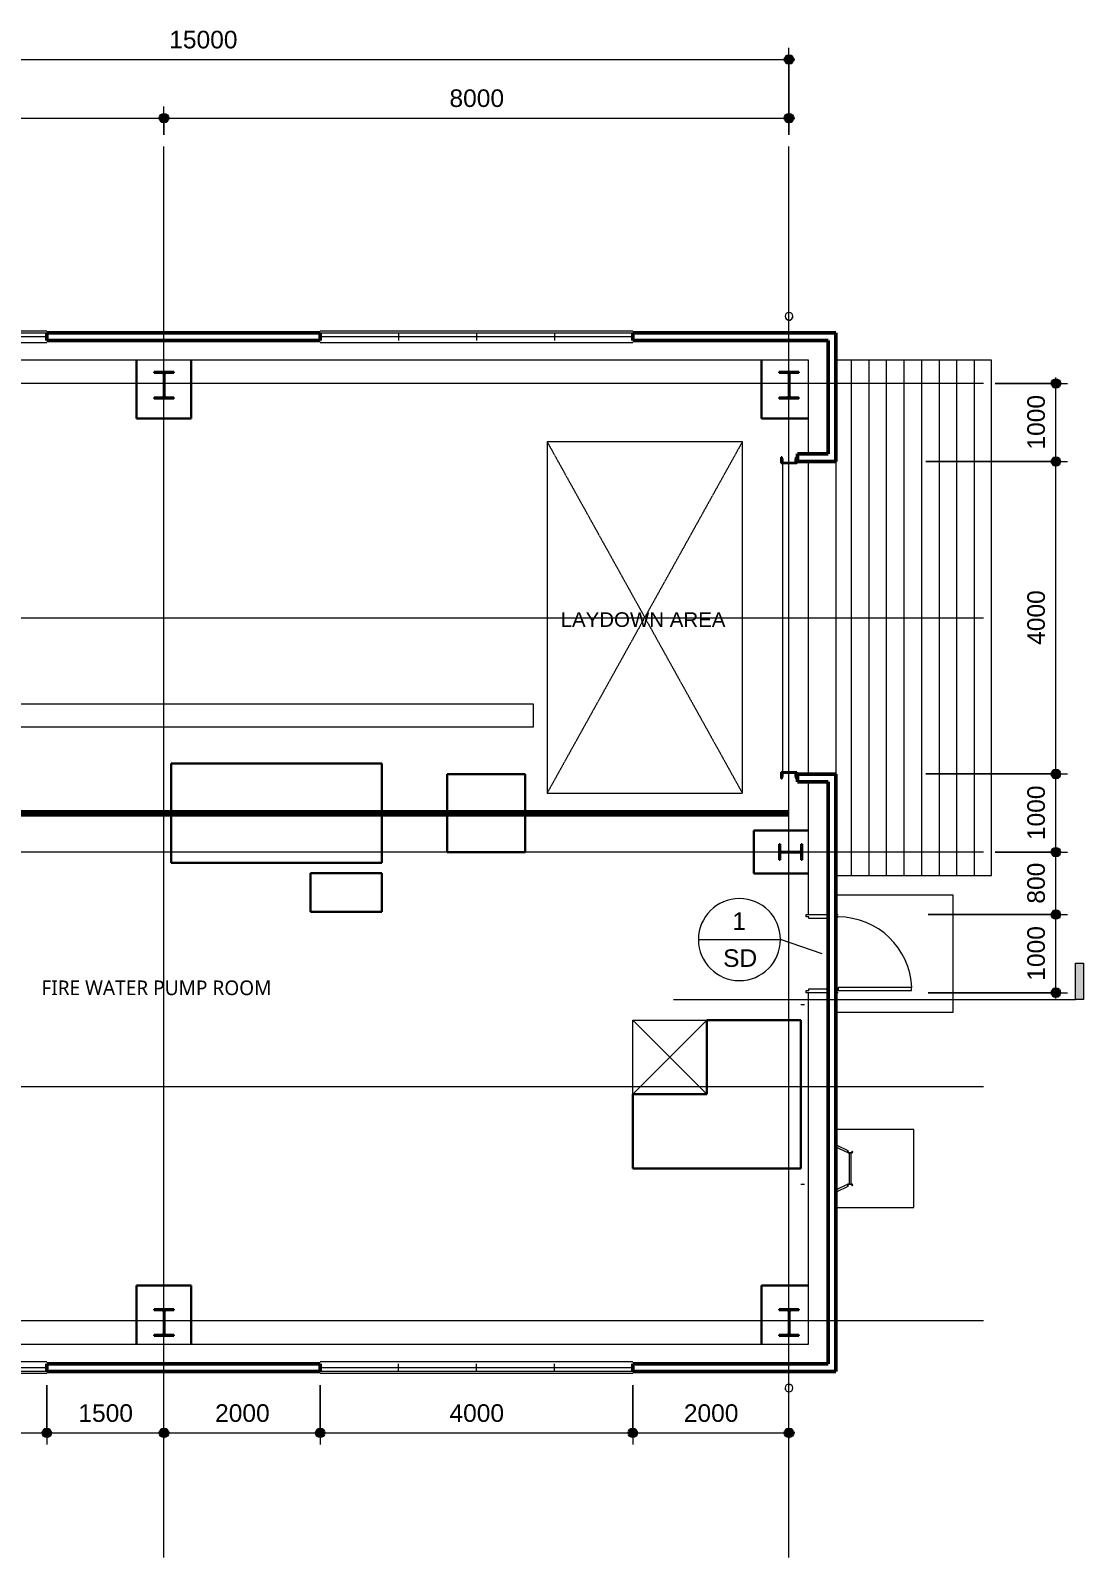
# Model space of a CAD drawing. Header units: millimetres. Extents: x -6942 to 144915, y 7565 to 39177.
# Drawn here: x 3892 to 17369, y 7565 to 27113 of the extents above; entities that cross this region are included whole.
import ezdxf

# ---------------------------------------------------------------- set-up
doc = ezdxf.new("R2010")
doc.units = ezdxf.units.MM
doc.linetypes.add('Hidden', pattern=[7.14375, 4.7625, -2.38125])
for name, color, linetype, lineweight in [('AA-DWXK', 4, 'Continuous', 18), ('AA-DWXM-DOOR', 4, 'Continuous', 5), ('AA-DWXM-WIND', 4, 'Continuous', 5), ('AA-FLXX', 7, 'Continuous', 30), ('AA-WAXS-FINL', 4, 'Continuous', 50), ('AA-WAXX', 2, 'Continuous', 5), ('AS-CLXX', 2, 'Continuous', 30), ('AS-FDXX', 2, 'Continuous', 30), ('AZ-DIMS', 7, 'Continuous', 5), ('AZ-DIMS-75', 7, 'Continuous', 5), ('AZ-GRID', 1, 'Continuous', 5), ('AZ-HIDL', 9, 'Hidden', 5), ('AZ-LINE', 9, 'Continuous', 5), ('AZ-LINE1', 9, 'Continuous', 100), ('AZ-Note', 3, 'Continuous', 5), ('AZ-SYMB', 7, 'Continuous', 18), ('AZ-TEX2', 3, 'Continuous', 18), ('ETC', 6, 'Continuous', 13), ('INSUL', 9, 'Continuous', 5)]:
    doc.layers.add(name, color=color, linetype=linetype, lineweight=lineweight)
doc.styles.add('Arial', font='arial.ttf', dxfattribs={"height": 225})
doc.styles.add('Arial_1', font='arial.ttf', dxfattribs={"height": 187.5})
doc.styles.add('Microsoft Sans Serif', font='micross.ttf', dxfattribs={"height": 225})
doc.styles.add('나눔고딕', font='', dxfattribs={"height": 187.5})
doc.styles.get('나눔고딕').set_extended_font_data('NanumGothic')
doc.dimstyles.new('Diagonal_-_3_0mm_Arial', dxfattribs={"dimscale": 304.8, "dimtxt": 229.558365, "dimasz": 1.476378, "dimexe": 0.492126, "dimexo": 0.492126, "dimgap": 0.246063, "dimtad": 1, "dimdec": 0, "dimzin": 0, "dimdsep": 46, "dimtxsty": 'Arial', "dimblk1": 'DOTSMALL', "dimblk2": 'DOTSMALL', "dimsah": 1, "dimcen": 0.09, "dimdle": 0.246063, "dimazin": 0, "dimtfac": 1, "dimtdec": 4, "dimtix": 1, "dimtmove": 0, "dimatfit": 3, "dimfxl": 1, "dimtvp": 1, "dimtolj": 1, "dimtzin": 0, "dimlwd": 13, "dimlwe": 13, "dimarcsym": 2})

# ---------------------------------------------------------------- blocks, each defined once
blk = doc.blocks.new('DR110-Single Door - DR111-Steel Door-1000x2100mm-2135457-3_T_O_C _FL 0_')
at = {"layer": 'AA-DWXM-DOOR'}
for p, q in [((-500, 205), (-470, 205)), ((-500, -75), (-500, 205)), ((-470, 205), (-470, 170)), ((470, 205), (500, 205)), ((470, 170), (470, 205)), ((500, 205), (500, -75)), ((-470, 170), (-450, 170)), ((-450, 170), (-450, -75)), ((450, 170), (470, 170)), ((450, -75), (450, 170)), ((-500, -205), (-500, -175)), ((-470, -205), (-470, -175)), ((-470, -175), (-470, -205)), ((470, -175), (470, -205)), ((470, -205), (470, -175)), ((500, -175), (500, -205)), ((-435, -205), (-470, -205)), ((-470, -205), (-470, -1145)), ((-435, -1145), (-435, -205)), ((-470, -1145), (-435, -1145))]:
    blk.add_line(p, q, dxfattribs=at)
blk.add_arc((-470, -206), 940, 272.1338, 0.0505, dxfattribs=at)
blk = doc.blocks.new('Steel-H-Column - CL121_H-294_200x8x12-2177616-3_T_O_C _FL 0_')
at = {"layer": 'AS-CLXX'}
for p, q in [((100, 147), (-100, 147)), ((-100, 147), (-100, 135)), ((-100, 135), (-22, 135)), ((-4, 117), (-4, -117)), ((4, -117), (4, 117)), ((22, 135), (100, 135)), ((100, 135), (100, 147)), ((-22, -135), (-100, -135)), ((-100, -135), (-100, -147)), ((-100, -147), (100, -147)), ((100, -135), (22, -135)), ((100, -147), (100, -135))]:
    blk.add_line(p, q, dxfattribs=at)
for centre, start, end in [((-22, 117), 0, 90), ((22, 117), 90, 180), ((-22, -117), 270, 0), ((22, -117), 180, 270)]:
    blk.add_arc(centre, 18, start, end, dxfattribs=at)
blk = doc.blocks.new('Steel-H-Column - 2011287-3_T_O_C _FL 0_')
at = {"layer": 'AS-CLXX'}
for p, q in [((13726, 10743), (13476, 10743)), ((13476, 10743), (13476, 10729)), ((13476, 10729), (13576, 10729)), ((13596, 10709), (13596, 10437)), ((13605, 10437), (13605, 10709)), ((13625, 10729), (13726, 10729)), ((13726, 10729), (13726, 10743)), ((13576, 10417), (13476, 10417)), ((13476, 10417), (13476, 10403)), ((13476, 10403), (13726, 10403)), ((13726, 10417), (13625, 10417)), ((13726, 10403), (13726, 10417))]:
    blk.add_line(p, q, dxfattribs=at)
for centre, start, end in [((13576, 10709), 0, 90), ((13625, 10709), 90, 180), ((13576, 10437), 270, 0), ((13625, 10437), 180, 270)]:
    blk.add_arc(centre, 20, start, end, dxfattribs=at)
blk = doc.blocks.new('Steel-H-Column - CL121_H-340_250x9x14-2177615-3_T_O_C _FL 0_')
at = {"layer": 'AS-CLXX'}
for p, q in [((125, 170), (-125, 170)), ((-125, 170), (-125, 156)), ((-125, 156), (-24.5, 156)), ((-4.5, 136), (-4.5, -136)), ((4.5, -136), (4.5, 136)), ((24.5, 156), (125, 156)), ((125, 156), (125, 170)), ((-24.5, -156), (-125, -156)), ((-125, -156), (-125, -170)), ((-125, -170), (125, -170)), ((125, -156), (24.5, -156)), ((125, -170), (125, -156))]:
    blk.add_line(p, q, dxfattribs=at)
for centre, start, end in [((-24.5, 136), 0, 90), ((24.5, 136), 90, 180), ((-24.5, -136), 270, 0), ((24.5, -136), 180, 270)]:
    blk.add_arc(centre, 20, start, end, dxfattribs=at)
blk = doc.blocks.new('Downspout - Downspout_100-2134609-3_T_O_C _FL 0_')
at = {"layer": 'ETC'}
h = blk.add_hatch(dxfattribs=at)
h.set_pattern_fill('FP_1', color=256, style=0, pattern_type=2)
h.set_pattern_definition([(45, (-13600, -22804.54), (0, 750), [141.42, -919.24]), (45, (-13600, -22904.54), (0, 750), [282.84, -777.82]), (45, (-13600, -23054.54), (0, 750), [494.977, -565.683]), (45, (-13600, -23154.54), (0, 750), [636.397, -424.263]), (45, (-13600, -23304.54), (0, 750), [848.55, -212.11]), (45, (-13600, -23404.54), (0, 750), [989.925, -70.735]), (45, (-13500, -23454.54), (0, 750), [919.275, -141.385]), (45, (-13400, -23454.54), (0, 750), [777.825, -282.835]), (225, (-12850, -22904.54), (6e-14, -750), [212.13, -848.53]), (45, (-13250, -23454.54), (0, 750), [565.688, -494.973]), (45, (-13150, -23454.54), (0, 750), [424.268, -636.393]), (45, (-13000, -23454.54), (0, 750), [212.13, -848.53]), (45, (-12900, -23454.54), (0, 750), [70.71, -989.95])])
h.paths.add_polyline_path([(11, -49), (31, -39), (45, -22), (50, 0), (45, 22), (31, 39), (11, 49), (-11, 49), (-31, 39), (-45, 22), (-50, 0), (-45, -22), (-31, -39), (-11, -49)])
h.paths.add_polyline_path([(11, -48), (-11, -48), (-31, -38), (-44, -21), (-49, 0), (-44, 21), (-31, 38), (-11, 48), (11, 48), (31, 38), (44, 21), (49, 0), (44, -21), (31, -38)])
for radius, start, end in [(50, 360, 180), (49, 0, 180), (49, 180, 360), (50, 180, 360)]:
    blk.add_arc((0, 0), radius, start, end, dxfattribs=at)
blk = doc.blocks.new('Downspout - Downspout_100-2134610-3_T_O_C _FL 0_')
at = {"layer": 'ETC'}
h = blk.add_hatch(dxfattribs=at)
h.set_pattern_fill('FP_3', color=256, style=0, pattern_type=2)
h.set_pattern_definition([(45, (-13600, -9084.54), (0, 750), [141.42, -919.24]), (45, (-13600, -9184.54), (0, 750), [282.84, -777.82]), (45, (-13600, -9334.54), (0, 750), [494.977, -565.683]), (45, (-13600, -9434.54), (0, 750), [636.398, -424.263]), (45, (-13600, -9584.54), (0, 750), [848.55, -212.11]), (45, (-13600, -9684.54), (0, 750), [989.925, -70.735]), (45, (-13500, -9734.54), (0, 750), [919.275, -141.385]), (45, (-13400, -9734.54), (0, 750), [777.825, -282.835]), (225, (-12850, -9184.54), (6e-14, -750), [212.13, -848.53]), (45, (-13250, -9734.54), (0, 750), [565.688, -494.973]), (45, (-13150, -9734.54), (0, 750), [424.268, -636.393]), (45, (-13000, -9734.54), (0, 750), [212.13, -848.53]), (45, (-12900, -9734.54), (0, 750), [70.71, -989.95])])
h.paths.add_polyline_path([(-11, -49), (11, -49), (31, -39), (45, -22), (50, 0), (45, 22), (31, 39), (11, 49), (-11, 49), (-31, 39), (-45, 22), (-50, 0), (-45, -22), (-31, -39)])
h.paths.add_polyline_path([(-11, -48), (-31, -38), (-44, -21), (-49, 0), (-44, 21), (-31, 38), (-11, 48), (11, 48), (31, 38), (44, 21), (49, 0), (44, -21), (31, -38), (11, -48)])
for radius, start, end in [(50, 360, 180), (50, 180, 360), (49, 0, 180), (49, 180, 0)]:
    blk.add_arc((0, 0), radius, start, end, dxfattribs=at)
blk = doc.blocks.new('DR130-Steel Roll Up Door - DR131-Steel Roll Up Door-W4000xH4000mm-2197382-3_T_O_C _FL 0_')
at = {"layer": 'AA-DWXM-DOOR'}
blk.add_line((-2000, -510), (2000, -510), dxfattribs=at)
blk = doc.blocks.new('Fixed Window - WD513-Aluminum_Double Glazing_1000x1000mm-2136131-3_T_O_C _FL 0_')
at = {"layer": 'AA-DWXM-WIND'}
for p, q in [((-500, 75), (500, 75)), ((-500, 50), (-500, -50)), ((-500, 0), (500, 0)), ((500, 50), (500, -50)), ((-500, -75), (500, -75))]:
    blk.add_line(p, q, dxfattribs=at)
blk = doc.blocks.new('Construction_Roof-Accessories_Weland-Stål-AB_Cat-ladder-with-bracket-set-150mm - Construction_Roof-Accessories_Weland-Stål-AB_Cat-ladder-with-bracket-set-150mm-2146972-3_T_O_C _FL 0_')
at = {"layer": 'ETC'}
for p, q in [((14200, 12870), (14202, 12870)), ((14201, 12819), (14200, 12820)), ((14213, 12843), (14201, 12819)), ((14201, 12819), (14213, 12843)), ((14356, 12743), (14201, 12819)), ((14201, 12819), (14201, 12819)), ((14202, 12870), (14202, 12821)), ((14213, 12843), (14354, 12774)), ((14213, 12843), (14213, 12843)), ((14347, 12755), (14355, 12765)), ((14357, 12745), (14347, 12755)), ((14357, 12765), (14348, 12755)), ((14348, 12755), (14361, 12745)), ((14351, 12755), (14358, 12764)), ((14361, 12747), (14351, 12755)), ((14356, 12743), (14357, 12745)), ((14358, 12764), (14357, 12765)), ((14357, 12745), (14361, 12745)), ((14369, 12743), (14357, 12743)), ((14403, 12747), (14361, 12747)), ((14361, 12745), (14404, 12745)), ((14369, 12750), (14369, 12747)), ((14369, 12750), (14382, 12750)), ((14369, 12745), (14369, 12345)), ((14382, 12750), (14395, 12750)), ((14395, 12747), (14395, 12750)), ((14395, 12345), (14395, 12745)), ((14401, 12743), (14395, 12743)), ((14402, 12743), (14402, 12745)), ((14413, 12755), (14403, 12747)), ((14404, 12745), (14416, 12755)), ((14407, 12765), (14406, 12764)), ((14406, 12764), (14413, 12755)), ((14416, 12755), (14407, 12765)), ((14201, 12270), (14356, 12346)), ((14347, 12334), (14357, 12345)), ((14355, 12324), (14347, 12334)), ((14361, 12345), (14348, 12334)), ((14348, 12334), (14357, 12324)), ((14351, 12334), (14361, 12343)), ((14358, 12326), (14351, 12334)), ((14357, 12345), (14356, 12346)), ((14357, 12347), (14369, 12347)), ((14361, 12345), (14357, 12345)), ((14357, 12324), (14358, 12326)), ((14404, 12345), (14361, 12345)), ((14361, 12343), (14403, 12343)), ((14369, 12343), (14369, 12340)), ((14382, 12340), (14369, 12340)), ((14395, 12340), (14382, 12340)), ((14395, 12347), (14401, 12347)), ((14395, 12340), (14395, 12343)), ((14402, 12345), (14402, 12347)), ((14403, 12343), (14413, 12334)), ((14416, 12334), (14404, 12345)), ((14413, 12334), (14406, 12326)), ((14406, 12326), (14407, 12324)), ((14407, 12324), (14416, 12334)), ((14200, 12270), (14201, 12270)), ((14202, 12220), (14200, 12220)), ((14201, 12270), (14201, 12270)), ((14201, 12270), (14213, 12246)), ((14213, 12246), (14201, 12270)), ((14202, 12268), (14202, 12220)), ((14354, 12315), (14213, 12246)), ((14213, 12246), (14213, 12246))]:
    blk.add_line(p, q, dxfattribs=at)
at = {"layer": 'ETC', "flags": 128}
for points in [[(14355, 12765), (14356, 12766), (14357, 12768), (14357, 12769), (14357, 12771), (14356, 12772), (14355, 12773), (14354, 12774)], [(14355, 12765), (14356, 12766), (14357, 12768), (14357, 12769)], [(14354, 12315), (14355, 12316), (14356, 12317), (14357, 12318), (14357, 12320), (14357, 12322), (14356, 12323), (14355, 12324)], [(14357, 12320), (14357, 12322), (14356, 12323), (14355, 12324)]]:
    blk.add_lwpolyline(points, dxfattribs=at)
blk = doc.blocks.new('Steel-Channel-Column - CL126_C-200_80x7_5x11-2240431-3_T_O_C _FL 0_')
at = {"layer": 'AS-CLXX'}
h = blk.add_hatch(dxfattribs=at)
h.set_pattern_fill('FP_5', color=256, style=0, pattern_type=2)
h.set_pattern_definition([(315, (-21594.54, 13600), (185.6155, 185.6155), []), (315, (-21313.3, 13600), (185.6155, 185.6155), [])])
h.paths.add_polyline_path([(-22, 100), (-22, -100), (58, -100), (55, -92), (47, -89), (-15, -79), (-15, 79), (47, 89), (55, 92), (58, 100)])
for p, q in [((-22, 100), (-22, -100)), ((58, 100), (-22, 100)), ((-15, 79), (47, 89)), ((-15, -79), (-15, 79)), ((-22, -100), (58, -100)), ((47, -89), (-15, -79))]:
    blk.add_line(p, q, dxfattribs=at)
for centre, start, end in [((47, 100), 270, 0), ((47, -100), 360, 90)]:
    blk.add_arc(centre, 11, start, end, dxfattribs=at)
blk = doc.blocks.new('Steel-Channel-Column - CL126_C-200_80x7_5x11-2240406-3_T_O_C _FL 0_')
at = {"layer": 'AS-CLXX'}
h = blk.add_hatch(dxfattribs=at)
h.set_pattern_fill('FP_6', color=256, style=0, pattern_type=2)
h.set_pattern_definition([(135, (17594.54, -13600), (-185.6155, -185.6155), []), (135, (17313.3, -13600), (-185.6155, -185.6155), [])])
h.paths.add_polyline_path([(58, -100), (55, -92), (47, -89), (-15, -79), (-15, 79), (47, 89), (55, 92), (58, 100), (-22, 100), (-22, -100)])
for p, q in [((-22, 100), (58, 100)), ((-22, -100), (-22, 100)), ((47, 89), (-15, 79)), ((-15, 79), (-15, -79)), ((58, -100), (-22, -100)), ((-15, -79), (47, -89))]:
    blk.add_line(p, q, dxfattribs=at)
for centre, start, end in [((47, 100), 270, 0), ((47, -100), 360, 90)]:
    blk.add_arc(centre, 11, start, end, dxfattribs=at)
blk = doc.blocks.new('DIMBLOCK4-3_T_O_C _FL 0_')
at = {"layer": 'AZ-DIMS-75', "lineweight": 25}
h = blk.add_hatch(color=256, dxfattribs=at)
edge = h.paths.add_edge_path()
edge.add_arc((-1400, 25992), 56.2, 0, 360)
h = blk.add_hatch(color=256, dxfattribs=at)
edge = h.paths.add_edge_path()
edge.add_arc((5600, 25992), 56.2, 0, 360)
at = {"layer": 'AZ-DIMS-75', "lineweight": 13}
for p, q in [((-1400, 25776), (-1400, 26142)), ((5600, 25776), (5600, 26142)), ((-1475, 25992), (5600, 25992)), ((-1400, 25992), (-1400, 25776)), ((5600, 25992), (5600, 25776))]:
    blk.add_line(p, q, dxfattribs=at)
at = {"layer": 'AZ-DIMS-75', "lineweight": 25}
for centre in [(-1400, 25992), (5600, 25992)]:
    blk.add_circle(centre, 56.2, dxfattribs=at)
at = {"layer": 'AZ-DIMS-75', "color": 0, "lineweight": 13, "insert": (1754, 26359), "char_height": 225, "width": 830.65, "attachment_point": 1, "line_spacing_factor": 0.941778, "style": 'Arial'}
blk.add_mtext('7000', dxfattribs=at)
blk = doc.blocks.new('_DotSmall')
at = {"color": 0, "linetype": 'ByBlock', "const_width": 0.5}
blk.add_lwpolyline([(-0.0625, 0, 1), (0.0625, 0, 1)], format="xyb", close=True, dxfattribs=at)
blk = doc.blocks.new('DIMBLOCK5-3_T_O_C _FL 0_')
at = {"layer": 'AZ-DIMS-75', "lineweight": 25}
h = blk.add_hatch(color=256, dxfattribs=at)
edge = h.paths.add_edge_path()
edge.add_arc((5600, 25992), 56.2, 0, 360)
h = blk.add_hatch(color=256, dxfattribs=at)
edge = h.paths.add_edge_path()
edge.add_arc((13600, 25992), 56.2, 0, 360)
at = {"layer": 'AZ-DIMS-75', "lineweight": 13}
for p, q in [((5600, 25776), (5600, 26142)), ((13600, 25776), (13600, 26142)), ((5600, 25992), (13675, 25992)), ((5600, 25992), (5600, 25776)), ((13600, 25992), (13600, 25776))]:
    blk.add_line(p, q, dxfattribs=at)
at = {"layer": 'AZ-DIMS-75', "lineweight": 25}
for centre in [(5600, 25992), (13600, 25992)]:
    blk.add_circle(centre, 56.2, dxfattribs=at)
at = {"layer": 'AZ-DIMS-75', "color": 0, "lineweight": 13, "insert": (9254, 26359), "char_height": 225, "width": 830.65, "attachment_point": 1, "line_spacing_factor": 0.941778, "style": 'Arial'}
blk.add_mtext('8000', dxfattribs=at)
blk = doc.blocks.new('DIMBLOCK6-3_T_O_C _FL 0_')
at = {"layer": 'AZ-DIMS-75', "lineweight": 25}
h = blk.add_hatch(color=256, dxfattribs=at)
edge = h.paths.add_edge_path()
edge.add_arc((-1400, 26742), 56.2, 0, 360)
h = blk.add_hatch(color=256, dxfattribs=at)
edge = h.paths.add_edge_path()
edge.add_arc((13600, 26742), 56.2, 0, 360)
at = {"layer": 'AZ-DIMS-75', "lineweight": 13}
for p, q in [((-1400, 25776), (-1400, 26892)), ((13600, 25776), (13600, 26892)), ((-1475, 26742), (13675, 26742)), ((-1400, 26742), (-1400, 25776)), ((13600, 26742), (13600, 25776))]:
    blk.add_line(p, q, dxfattribs=at)
at = {"layer": 'AZ-DIMS-75', "lineweight": 25}
for centre in [(-1400, 26742), (13600, 26742)]:
    blk.add_circle(centre, 56.2, dxfattribs=at)
at = {"layer": 'AZ-DIMS-75', "color": 0, "lineweight": 13, "insert": (5667, 27109), "char_height": 225, "width": 1038.31, "attachment_point": 1, "line_spacing_factor": 0.941778, "style": 'Arial'}
blk.add_mtext('15000', dxfattribs=at)
blk = doc.blocks.new('DIMBLOCK8-3_T_O_C _FL 0_')
at = {"layer": 'AZ-DIMS-75', "lineweight": 25}
h = blk.add_hatch(color=256, dxfattribs=at)
edge = h.paths.add_edge_path()
edge.add_arc((100, 9159), 56.3, 0, 360)
h = blk.add_hatch(color=256, dxfattribs=at)
edge = h.paths.add_edge_path()
edge.add_arc((4100, 9159), 56.2, 0, 360)
at = {"layer": 'AZ-DIMS-75', "lineweight": 13}
for p, q in [((100, 9770), (100, 9009)), ((100, 9159), (100, 9770)), ((4100, 9770), (4100, 9009)), ((4100, 9159), (4100, 9770)), ((100, 9159), (4100, 9159))]:
    blk.add_line(p, q, dxfattribs=at)
at = {"layer": 'AZ-DIMS-75', "lineweight": 25}
for centre, radius in [((100, 9159), 56.3), ((4100, 9159), 56.2)]:
    blk.add_circle(centre, radius, dxfattribs=at)
at = {"layer": 'AZ-DIMS-75', "color": 0, "lineweight": 13, "insert": (1754, 9526), "char_height": 225, "width": 830.65, "attachment_point": 1, "line_spacing_factor": 0.941778, "style": 'Arial'}
blk.add_mtext('4000', dxfattribs=at)
blk = doc.blocks.new('DIMBLOCK9-3_T_O_C _FL 0_')
at = {"layer": 'AZ-DIMS-75', "lineweight": 25}
h = blk.add_hatch(color=256, dxfattribs=at)
edge = h.paths.add_edge_path()
edge.add_arc((4100, 9159), 56.2, 0, 360)
h = blk.add_hatch(color=256, dxfattribs=at)
edge = h.paths.add_edge_path()
edge.add_arc((5600, 9159), 56.2, 0, 360)
at = {"layer": 'AZ-DIMS-75', "lineweight": 13}
for p, q in [((4100, 9770), (4100, 9009)), ((4100, 9159), (4100, 9770)), ((5600, 9088), (5600, 9309)), ((4100, 9159), (5600, 9159)), ((5600, 9159), (5600, 9088))]:
    blk.add_line(p, q, dxfattribs=at)
at = {"layer": 'AZ-DIMS-75', "lineweight": 25}
for centre in [(4100, 9159), (5600, 9159)]:
    blk.add_circle(centre, 56.2, dxfattribs=at)
at = {"layer": 'AZ-DIMS-75', "color": 0, "lineweight": 13, "insert": (4504, 9526), "char_height": 225, "width": 830.65, "attachment_point": 1, "line_spacing_factor": 0.941778, "style": 'Arial'}
blk.add_mtext('1500', dxfattribs=at)
blk = doc.blocks.new('DIMBLOCK10-3_T_O_C _FL 0_')
at = {"layer": 'AZ-DIMS-75', "lineweight": 25}
h = blk.add_hatch(color=256, dxfattribs=at)
edge = h.paths.add_edge_path()
edge.add_arc((5600, 9159), 56.2, 0, 360)
h = blk.add_hatch(color=256, dxfattribs=at)
edge = h.paths.add_edge_path()
edge.add_arc((7600, 9159), 56.3, 0, 360)
at = {"layer": 'AZ-DIMS-75', "lineweight": 13}
for p, q in [((7600, 9770), (7600, 9009)), ((7600, 9159), (7600, 9770)), ((5600, 9088), (5600, 9309)), ((5600, 9159), (7600, 9159)), ((5600, 9159), (5600, 9088))]:
    blk.add_line(p, q, dxfattribs=at)
at = {"layer": 'AZ-DIMS-75', "lineweight": 25}
for centre, radius in [((5600, 9159), 56.2), ((7600, 9159), 56.3)]:
    blk.add_circle(centre, radius, dxfattribs=at)
at = {"layer": 'AZ-DIMS-75', "color": 0, "lineweight": 13, "insert": (6254, 9526), "char_height": 225, "width": 830.65, "attachment_point": 1, "line_spacing_factor": 0.941778, "style": 'Arial'}
blk.add_mtext('2000', dxfattribs=at)
blk = doc.blocks.new('DIMBLOCK11-3_T_O_C _FL 0_')
at = {"layer": 'AZ-DIMS-75', "lineweight": 25}
h = blk.add_hatch(color=256, dxfattribs=at)
edge = h.paths.add_edge_path()
edge.add_arc((7600, 9159), 56.3, 0, 360)
h = blk.add_hatch(color=256, dxfattribs=at)
edge = h.paths.add_edge_path()
edge.add_arc((11600, 9159), 56.2, 0, 360)
at = {"layer": 'AZ-DIMS-75', "lineweight": 13}
for p, q in [((7600, 9770), (7600, 9009)), ((7600, 9159), (7600, 9770)), ((11600, 9770), (11600, 9009)), ((11600, 9159), (11600, 9770)), ((7600, 9159), (11600, 9159))]:
    blk.add_line(p, q, dxfattribs=at)
at = {"layer": 'AZ-DIMS-75', "lineweight": 25}
for centre, radius in [((7600, 9159), 56.3), ((11600, 9159), 56.2)]:
    blk.add_circle(centre, radius, dxfattribs=at)
at = {"layer": 'AZ-DIMS-75', "color": 0, "lineweight": 13, "insert": (9254, 9526), "char_height": 225, "width": 830.65, "attachment_point": 1, "line_spacing_factor": 0.941778, "style": 'Arial'}
blk.add_mtext('4000', dxfattribs=at)
blk = doc.blocks.new('DIMBLOCK12-3_T_O_C _FL 0_')
at = {"layer": 'AZ-DIMS-75', "lineweight": 25}
h = blk.add_hatch(color=256, dxfattribs=at)
edge = h.paths.add_edge_path()
edge.add_arc((11600, 9159), 56.2, 0, 360)
h = blk.add_hatch(color=256, dxfattribs=at)
edge = h.paths.add_edge_path()
edge.add_arc((13600, 9159), 56.2, 0, 360)
at = {"layer": 'AZ-DIMS-75', "lineweight": 13}
for p, q in [((11600, 9770), (11600, 9009)), ((11600, 9159), (11600, 9770)), ((13600, 9088), (13600, 9309)), ((11600, 9159), (13675, 9159)), ((13600, 9159), (13600, 9088))]:
    blk.add_line(p, q, dxfattribs=at)
at = {"layer": 'AZ-DIMS-75', "lineweight": 25}
for centre in [(11600, 9159), (13600, 9159)]:
    blk.add_circle(centre, 56.2, dxfattribs=at)
at = {"layer": 'AZ-DIMS-75', "color": 0, "lineweight": 13, "insert": (12254, 9526), "char_height": 225, "width": 830.65, "attachment_point": 1, "line_spacing_factor": 0.941778, "style": 'Arial'}
blk.add_mtext('2000', dxfattribs=at)
blk = doc.blocks.new('DIMBLOCK13-3_T_O_C _FL 0_')
at = {"layer": 'AZ-DIMS-75', "lineweight": 25}
h = blk.add_hatch(color=256, dxfattribs=at)
edge = h.paths.add_edge_path()
edge.add_arc((17017, 15795), 56.2, 0, 360)
h = blk.add_hatch(color=256, dxfattribs=at)
edge = h.paths.add_edge_path()
edge.add_arc((17017, 14795), 56.2, 0, 360)
at = {"layer": 'AZ-DIMS-75', "lineweight": 13}
for p, q in [((15380, 15795), (17167, 15795)), ((17017, 15795), (15380, 15795)), ((17017, 14720), (17017, 15795)), ((15380, 14795), (17167, 14795)), ((17017, 14795), (15380, 14795))]:
    blk.add_line(p, q, dxfattribs=at)
at = {"layer": 'AZ-DIMS-75', "lineweight": 25}
for centre in [(17017, 15795), (17017, 14795)]:
    blk.add_circle(centre, 56.2, dxfattribs=at)
at = {"layer": 'AZ-DIMS-75', "color": 0, "lineweight": 13, "insert": (16650, 14948), "char_height": 225, "width": 830.65, "attachment_point": 1, "rotation": 90, "line_spacing_factor": 0.941778, "style": 'Arial'}
blk.add_mtext('1000', dxfattribs=at)
blk = doc.blocks.new('DIMBLOCK14-3_T_O_C _FL 0_')
at = {"layer": 'AZ-DIMS-75', "lineweight": 25}
h = blk.add_hatch(color=256, dxfattribs=at)
edge = h.paths.add_edge_path()
edge.add_arc((17017, 16595), 56.2, 0, 360)
h = blk.add_hatch(color=256, dxfattribs=at)
edge = h.paths.add_edge_path()
edge.add_arc((17017, 15795), 56.2, 0, 360)
at = {"layer": 'AZ-DIMS-75', "lineweight": 13}
for p, q in [((16238, 16595), (17167, 16595)), ((17017, 16595), (16238, 16595)), ((17017, 15795), (17017, 16595)), ((15380, 15795), (17167, 15795)), ((17017, 15795), (15380, 15795))]:
    blk.add_line(p, q, dxfattribs=at)
at = {"layer": 'AZ-DIMS-75', "lineweight": 25}
for centre in [(17017, 16595), (17017, 15795)]:
    blk.add_circle(centre, 56.2, dxfattribs=at)
at = {"layer": 'AZ-DIMS-75', "color": 0, "lineweight": 13, "insert": (16650, 15935), "char_height": 225, "width": 622.99, "attachment_point": 1, "rotation": 90, "line_spacing_factor": 0.941778, "style": 'Arial'}
blk.add_mtext('800', dxfattribs=at)
blk = doc.blocks.new('DIMBLOCK15-3_T_O_C _FL 0_')
at = {"layer": 'AZ-DIMS-75', "lineweight": 25}
h = blk.add_hatch(color=256, dxfattribs=at)
edge = h.paths.add_edge_path()
edge.add_arc((17017, 17595), 56.2, 0, 360)
h = blk.add_hatch(color=256, dxfattribs=at)
edge = h.paths.add_edge_path()
edge.add_arc((17017, 16595), 56.2, 0, 360)
at = {"layer": 'AZ-DIMS-75', "lineweight": 13}
for p, q in [((15350, 17595), (17167, 17595)), ((17017, 17595), (15350, 17595)), ((17017, 16595), (17017, 17595)), ((16238, 16595), (17167, 16595)), ((17017, 16595), (16238, 16595))]:
    blk.add_line(p, q, dxfattribs=at)
at = {"layer": 'AZ-DIMS-75', "lineweight": 25}
for centre in [(17017, 17595), (17017, 16595)]:
    blk.add_circle(centre, 56.2, dxfattribs=at)
at = {"layer": 'AZ-DIMS-75', "color": 0, "lineweight": 13, "insert": (16650, 16748), "char_height": 225, "width": 830.65, "attachment_point": 1, "rotation": 90, "line_spacing_factor": 0.941778, "style": 'Arial'}
blk.add_mtext('1000', dxfattribs=at)
blk = doc.blocks.new('DIMBLOCK16-3_T_O_C _FL 0_')
at = {"layer": 'AZ-DIMS-75', "lineweight": 25}
h = blk.add_hatch(color=256, dxfattribs=at)
edge = h.paths.add_edge_path()
edge.add_arc((17017, 21595), 56.2, 0, 360)
h = blk.add_hatch(color=256, dxfattribs=at)
edge = h.paths.add_edge_path()
edge.add_arc((17017, 17595), 56.2, 0, 360)
at = {"layer": 'AZ-DIMS-75', "lineweight": 13}
for p, q in [((15350, 21595), (17167, 21595)), ((17017, 21595), (15350, 21595)), ((17017, 17595), (17017, 21595)), ((15350, 17595), (17167, 17595)), ((17017, 17595), (15350, 17595))]:
    blk.add_line(p, q, dxfattribs=at)
at = {"layer": 'AZ-DIMS-75', "lineweight": 25}
for centre in [(17017, 21595), (17017, 17595)]:
    blk.add_circle(centre, 56.2, dxfattribs=at)
at = {"layer": 'AZ-DIMS-75', "color": 0, "lineweight": 13, "insert": (16650, 19248), "char_height": 225, "width": 830.65, "attachment_point": 1, "rotation": 90, "line_spacing_factor": 0.941778, "style": 'Arial'}
blk.add_mtext('4000', dxfattribs=at)
blk = doc.blocks.new('DIMBLOCK17-3_T_O_C _FL 0_')
at = {"layer": 'AZ-DIMS-75', "lineweight": 25}
h = blk.add_hatch(color=256, dxfattribs=at)
edge = h.paths.add_edge_path()
edge.add_arc((17017, 22595), 56.3, 0, 360)
h = blk.add_hatch(color=256, dxfattribs=at)
edge = h.paths.add_edge_path()
edge.add_arc((17017, 21595), 56.2, 0, 360)
at = {"layer": 'AZ-DIMS-75', "lineweight": 13}
for p, q in [((16238, 22595), (17167, 22595)), ((17017, 22595), (16238, 22595)), ((17017, 21595), (17017, 22670)), ((15350, 21595), (17167, 21595)), ((17017, 21595), (15350, 21595))]:
    blk.add_line(p, q, dxfattribs=at)
at = {"layer": 'AZ-DIMS-75', "lineweight": 25}
for centre, radius in [((17017, 22595), 56.3), ((17017, 21595), 56.2)]:
    blk.add_circle(centre, radius, dxfattribs=at)
at = {"layer": 'AZ-DIMS-75', "color": 0, "lineweight": 13, "insert": (16650, 21748), "char_height": 225, "width": 830.65, "attachment_point": 1, "rotation": 90, "line_spacing_factor": 0.941778, "style": 'Arial'}
blk.add_mtext('1000', dxfattribs=at)
blk = doc.blocks.new('Section - View Section Tail-1836811-3_T_O_C _FL 0_')
at = {"layer": 'AZ-SYMB'}
blk.add_hatch(color=256, dxfattribs=at).paths.add_polyline_path([(0, 6.2), (0, 0), (-1.35, 0), (-1.35, 6.2)])
for p, q in [((0, 6.2), (-1.35, 6.2)), ((-1.35, 6.2), (-1.35, 0)), ((0, 0), (0, 6.2)), ((-1.35, 0), (0, 0))]:
    blk.add_line(p, q, dxfattribs=at)
blk = doc.blocks.new('HEA-ANNO_Tag_Door - Door Tag-1829894-3_T_O_C _FL 0_')
at = {"layer": 'AA-DWXK'}
blk.add_line((-7, 0), (7, 0), dxfattribs=at)
for start, end in [(0, 180), (180, 360)]:
    blk.add_arc((0, 0), 7, start, end, dxfattribs=at)

msp = doc.modelspace()

# ---------------------------------------------------------------- hatches: boundary and pattern name
at = {"layer": 'ETC'}
h = msp.add_hatch(dxfattribs=at)
h.set_pattern_fill('FP_7', color=256, style=0, pattern_type=2)
h.set_pattern_definition([(90, (0, 0), (-225, 1e-14), [])])
h.paths.add_polyline_path([(16191, 16294.5), (16191, 22894.5), (14200, 22894.5), (14200, 16294.5)])

# ---------------------------------------------------------------- linework, layer by layer
at = {"layer": 'AA-DWXK'}
msp.add_line((14025, 15294.5), (13490.6, 15474.8), dxfattribs=at)
at = {"layer": 'AA-FLXX'}
for p, q in [((8390, 16324.5), (7476, 16324.5)), ((7476, 16324.5), (7476, 15829.5)), ((8390, 15829.5), (8390, 16324.5)), ((7476, 15829.5), (8390, 15829.5)), ((13750, 14444.5), (12550, 14444.5)), ((12550, 14444.5), (12550, 13494.5)), ((13750, 12544.5), (13750, 14444.5)), ((12550, 13494.5), (11600, 13494.5)), ((11600, 13494.5), (11600, 12544.5)), ((11600, 12544.5), (13750, 12544.5))]:
    msp.add_line(p, q, dxfattribs=at)
at = {"layer": 'AA-WAXS-FINL'}
for p, q in [((7600, 23244.5), (4100, 23244.5)), ((4100, 23244.5), (4100, 23144.5)), ((4100, 23144.5), (7600, 23144.5)), ((7600, 23144.5), (7600, 23244.5)), ((14200, 23244.5), (11600, 23244.5)), ((11600, 23244.5), (11600, 23144.5)), ((11600, 23144.5), (14100, 23144.5)), ((14100, 23144.5), (14100, 21694.5)), ((14200, 21594.5), (14200, 23244.5)), ((14100, 21694.5), (13710, 21694.5)), ((13710, 21694.5), (13710, 21594.5)), ((13710, 21594.5), (14200, 21594.5)), ((14200, 17594.5), (13710, 17594.5)), ((13710, 17594.5), (13710, 17494.5)), ((14200, 9944.5), (14200, 17594.5)), ((13710, 17494.5), (14100, 17494.5)), ((14100, 17494.5), (14100, 10044.5)), ((7600, 10044.5), (4100, 10044.5)), ((4100, 10044.5), (4100, 9944.5)), ((7600, 9944.5), (7600, 10044.5)), ((14100, 10044.5), (11600, 10044.5)), ((11600, 10044.5), (11600, 9944.5)), ((4100, 9944.5), (7600, 9944.5)), ((11600, 9944.5), (14200, 9944.5))]:
    msp.add_line(p, q, dxfattribs=at)
at = {"layer": 'AA-WAXX'}
for p, q in [((100, 23244.5), (4100, 23244.5)), ((7600, 23244.5), (11600, 23244.5)), ((13850, 22894.5), (-1650, 22894.5)), ((13850, 21694.5), (13850, 22894.5)), ((13850, 17594.5), (13850, 21594.5)), ((14200, 21594.5), (14200, 17594.5)), ((13850, 15794.5), (13850, 17494.5)), ((13850, 15794.5), (14100, 15794.5)), ((13850, 10294.5), (13850, 14794.5)), ((14100, 14794.5), (13850, 14794.5)), ((-1650, 10294.5), (13850, 10294.5)), ((4100, 9944.5), (100, 9944.5)), ((11600, 9944.5), (7600, 9944.5))]:
    msp.add_line(p, q, dxfattribs=at)
at = {"layer": 'AS-CLXX'}
for p, q in [((5250, 22144.5), (5250, 22894.5)), ((5950, 22894.5), (5950, 22144.5)), ((13250, 22144.5), (13250, 22894.5)), ((5950, 22144.5), (5250, 22144.5)), ((13850, 22144.5), (13250, 22144.5)), ((13150, 16869.5), (13850, 16869.5)), ((13150, 16319.5), (13150, 16869.5)), ((13850, 16319.5), (13150, 16319.5)), ((5250, 11044.5), (5950, 11044.5)), ((5250, 10294.5), (5250, 11044.5)), ((5950, 11044.5), (5950, 10294.5)), ((13250, 11044.5), (13850, 11044.5)), ((13250, 10294.5), (13250, 11044.5))]:
    msp.add_line(p, q, dxfattribs=at)
at = {"layer": 'AS-FDXX'}
for p, q in [((8390, 17729.5), (5690, 17729.5)), ((5690, 17729.5), (5690, 16459.5)), ((8390, 16459.5), (8390, 17729.5)), ((10225, 17594.5), (9225, 17594.5)), ((9225, 17594.5), (9225, 16594.5)), ((10225, 16594.5), (10225, 17594.5)), ((5690, 16459.5), (8390, 16459.5)), ((9225, 16594.5), (10225, 16594.5))]:
    msp.add_line(p, q, dxfattribs=at)
at = {"layer": 'AZ-GRID'}
for p, q in [((5600, 7564.8), (5600, 25626.2)), ((13600, 7564.8), (13600, 25626.2)), ((16088.1, 22594.5), (-4148.8, 22594.5)), ((-4148.8, 19594.5), (16088.1, 19594.5)), ((16088.1, 16594.5), (-4148.8, 16594.5)), ((-4148.8, 13594.5), (16088.1, 13594.5)), ((16088.1, 10594.5), (-4148.8, 10594.5))]:
    msp.add_line(p, q, dxfattribs=at)
at = {"layer": 'AZ-HIDL'}
for p, q in [((13003.6, 21849.1), (10503.6, 21849.1)), ((10503.6, 21849.1), (10503.6, 17349.1)), ((10503.6, 21849.1), (13003.6, 17349.1)), ((13003.6, 21849.1), (10503.6, 17349.1)), ((13003.6, 17349.1), (13003.6, 21849.1)), ((10503.6, 17349.1), (13003.6, 17349.1))]:
    msp.add_line(p, q, dxfattribs=at)
at = {"layer": 'AZ-LINE'}
for p, q in [((16191, 22894.5), (14200, 22894.5)), ((16191, 16294.5), (16191, 22894.5)), ((100, 18494.5), (10325, 18494.5)), ((10325, 18494.5), (10325, 18194.5)), ((10325, 18194.5), (100, 18194.5)), ((14200, 16294.5), (16191, 16294.5)), ((15700, 16044.5), (14200, 16044.5)), ((15700, 14544.5), (15700, 16044.5)), ((14200, 14544.5), (15700, 14544.5)), ((11600, 13494.5), (11600, 14444.5)), ((11600, 14444.5), (12550, 14444.5)), ((15200, 13044.5), (14200, 13044.5)), ((15200, 12044.5), (15200, 13044.5)), ((14200, 12044.5), (15200, 12044.5))]:
    msp.add_line(p, q, dxfattribs=at)
at = {"layer": 'AZ-LINE1'}
msp.add_line((-1400, 17094.5), (13600, 17094.5), dxfattribs=at)
at = {"layer": 'AZ-SYMB'}
msp.add_line((12122.6, 14706.9), (17268, 14706.9), dxfattribs=at)
at = {"layer": 'INSUL'}
for p, q in [((13750, 14644.5), (13800, 14644.5)), ((11600, 13494.5), (12550, 14444.5)), ((11600, 14444.5), (12550, 13494.5)), ((13750, 12544.5), (11600, 12544.5)), ((13750, 12344.5), (13800, 12344.5))]:
    msp.add_line(p, q, dxfattribs=at)

# ---------------------------------------------------------------- block references
at = {"layer": 'AA-DWXK', "xscale": 74.99999999999996, "yscale": 74.99999999999996, "zscale": 74.99999999999996}
msp.add_blockref('HEA-ANNO_Tag_Door - Door Tag-1829894-3_T_O_C _FL 0_', (12965.6, 15474.8), dxfattribs=at)
at = {"layer": 'AA-DWXM-DOOR'}
for name, p, rotation in [('DR130-Steel Roll Up Door - DR131-Steel Roll Up Door-W4000xH4000mm-2197382-3_T_O_C _FL 0_', (14025, 19594.5), 269.9999999999999), ('DR110-Single Door - DR111-Steel Door-1000x2100mm-2135457-3_T_O_C _FL 0_', (14025, 15294.5), 89.99999999999991)]:
    msp.add_blockref(name, p, dxfattribs=dict(at, rotation=rotation))
at = {"layer": 'AA-DWXM-WIND'}
for p in [(3600, 23194.5), (8100, 23194.5), (9100, 23194.5), (10100, 23194.5), (11100, 23194.5)]:
    msp.add_blockref('Fixed Window - WD513-Aluminum_Double Glazing_1000x1000mm-2136131-3_T_O_C _FL 0_', p, dxfattribs=at)
at = {"layer": 'AA-DWXM-WIND', "rotation": 180}
for p in [(3600, 9994.5), (8100, 9994.5), (9100, 9994.5), (10100, 9994.5), (11100, 9994.5)]:
    msp.add_blockref('Fixed Window - WD513-Aluminum_Double Glazing_1000x1000mm-2136131-3_T_O_C _FL 0_', p, dxfattribs=at)
at = {"layer": 'AS-CLXX'}
for name, p in [('Steel-H-Column - CL121_H-340_250x9x14-2177615-3_T_O_C _FL 0_', (5601, 22572.7)), ('Steel-H-Column - CL121_H-340_250x9x14-2177615-3_T_O_C _FL 0_', (13601, 22572.7)), ('Steel-H-Column - CL121_H-340_250x9x14-2177615-3_T_O_C _FL 0_', (5601, 10572.7)), ('Steel-H-Column - 2011287-3_T_O_C _FL 0_', (0, 0))]:
    msp.add_blockref(name, p, dxfattribs=at)
for name, p, rotation in [('Steel-Channel-Column - CL126_C-200_80x7_5x11-2240431-3_T_O_C _FL 0_', (13600, 21594.5), 90.00000000000026), ('Steel-Channel-Column - CL126_C-200_80x7_5x11-2240406-3_T_O_C _FL 0_', (13600, 17594.5), 269.9999999999995), ('Steel-H-Column - CL121_H-294_200x8x12-2177616-3_T_O_C _FL 0_', (13621.8, 16595.5), 89.99999999999982)]:
    msp.add_blockref(name, p, dxfattribs=dict(at, rotation=rotation))
at = {"layer": 'AZ-SYMB', "extrusion": (0, 0, -1), "xscale": 74.99999999999996, "yscale": 74.99999999999996, "zscale": 74.99999999999996}
msp.add_blockref('Section - View Section Tail-1836811-3_T_O_C _FL 0_', (-17268, 14706.9), dxfattribs=at)
at = {"layer": 'ETC'}
for name, p in [('Downspout - Downspout_100-2134609-3_T_O_C _FL 0_', (13600, 23454.5)), ('Construction_Roof-Accessories_Weland-Stål-AB_Cat-ladder-with-bracket-set-150mm - Construction_Roof-Accessories_Weland-Stål-AB_Cat-ladder-with-bracket-set-150mm-2146972-3_T_O_C _FL 0_', (0, 0)), ('Downspout - Downspout_100-2134610-3_T_O_C _FL 0_', (13600, 9734.5))]:
    msp.add_blockref(name, p, dxfattribs=at)

# ---------------------------------------------------------------- texts
at = {"layer": 'AA-DWXK', "char_height": 225, "attachment_point": 1, "style": 'Microsoft Sans Serif'}
for s, insert, width in [('\\fMicrosoft Sans Serif|b0|i0|c129|p34|;1', (12874.6, 15824.4), 216.456), ('SD', (12756.6, 15350.6), 535.126)]:
    msp.add_mtext(s, dxfattribs=dict(at, insert=insert, width=width))
at = {"layer": 'AZ-Note', "insert": (10676.7, 19665.1), "char_height": 187.5, "width": 2561.392, "attachment_point": 1, "style": 'Arial_1'}
msp.add_mtext('LAYDOWN AREA', dxfattribs=at)
at = {"layer": 'AZ-TEX2', "insert": (4030.3, 14951.3), "char_height": 187.5, "width": 3944.302, "attachment_point": 1, "style": '나눔고딕'}
msp.add_mtext('FIRE WATER PUMP ROOM', dxfattribs=at)

# ---------------------------------------------------------------- dimensions: what is measured, and where the dimension line sits
at = {"layer": 'AZ-DIMS'}
for base, p1, p2, override, picture, middle in [((13600, 26742.1), (-1400, 25626.2), (13600, 25626.2), {"dimpost": '<>', "dimfxl": 15000}, 'DIMBLOCK6-3_T_O_C _FL 0_', (6100, 26931.9)), ((5600, 25992.1), (-1400, 25626.2), (5600, 25626.2), {"dimpost": '<>', "dimfxl": 7000}, 'DIMBLOCK4-3_T_O_C _FL 0_', (2100, 26181.9)), ((13600, 25992.1), (5600, 25626.2), (13600, 25626.2), {"dimpost": '<>', "dimfxl": 8000}, 'DIMBLOCK5-3_T_O_C _FL 0_', (9600, 26181.9)), ((4100, 9158.6), (100, 9919.5), (4100, 9919.5), {"dimpost": '<>', "dimfxl": 4000}, 'DIMBLOCK8-3_T_O_C _FL 0_', (2100, 9348.5)), ((5600, 9158.6), (4100, 9919.5), (5600, 9238.1), {"dimpost": '<>', "dimfxl": 1647.514996}, 'DIMBLOCK9-3_T_O_C _FL 0_', (4850, 9348.5)), ((7600, 9158.6), (5600, 9238.1), (7600, 9919.5), {"dimpost": '<>', "dimfxl": 2112.890358}, 'DIMBLOCK10-3_T_O_C _FL 0_', (6600, 9348.5)), ((11600, 9158.6), (7600, 9919.5), (11600, 9919.5), {"dimpost": '<>', "dimfxl": 4000}, 'DIMBLOCK11-3_T_O_C _FL 0_', (9600, 9348.5)), ((13600, 9158.6), (11600, 9919.5), (13600, 9238.1), {"dimpost": '<>', "dimfxl": 2112.890358}, 'DIMBLOCK12-3_T_O_C _FL 0_', (12600, 9348.5))]:
    dim = msp.add_linear_dim(base=base, p1=p1, p2=p2, dimstyle='Diagonal_-_3_0mm_Arial', override=override, dxfattribs=at)
    dim.commit()
    dim.dimension.update_dxf_attribs({"geometry": picture, "text_midpoint": middle})
for base, p1, p2, override, picture, middle in [((17017, 22594.5), (15200, 21594.5), (16088.1, 22594.5), {"dimpost": '<>', "dimfxl": 1337.405789}, 'DIMBLOCK17-3_T_O_C _FL 0_', (16827.1, 22094.5)), ((17017, 21594.5), (15200, 17594.5), (15200, 21594.5), {"dimpost": '<>', "dimfxl": 4000}, 'DIMBLOCK16-3_T_O_C _FL 0_', (16827.1, 19594.5)), ((17017, 17594.5), (16088.1, 16594.5), (15200, 17594.5), {"dimpost": '<>', "dimfxl": 1337.405789}, 'DIMBLOCK15-3_T_O_C _FL 0_', (16827.1, 17094.5)), ((17017, 16594.5), (15230, 15794.5), (16088.1, 16594.5), {"dimpost": '<>', "dimfxl": 1173.145566}, 'DIMBLOCK14-3_T_O_C _FL 0_', (16827.1, 16194.5)), ((17017, 15794.5), (15230, 14794.5), (15230, 15794.5), {"dimpost": '<>', "dimfxl": 1000}, 'DIMBLOCK13-3_T_O_C _FL 0_', (16827.1, 15294.5))]:
    dim = msp.add_linear_dim(base=base, p1=p1, p2=p2, angle=90, dimstyle='Diagonal_-_3_0mm_Arial', override=override, dxfattribs=at)
    dim.commit()
    dim.dimension.update_dxf_attribs({"geometry": picture, "text_midpoint": middle})

doc.saveas('drawing.dxf')
